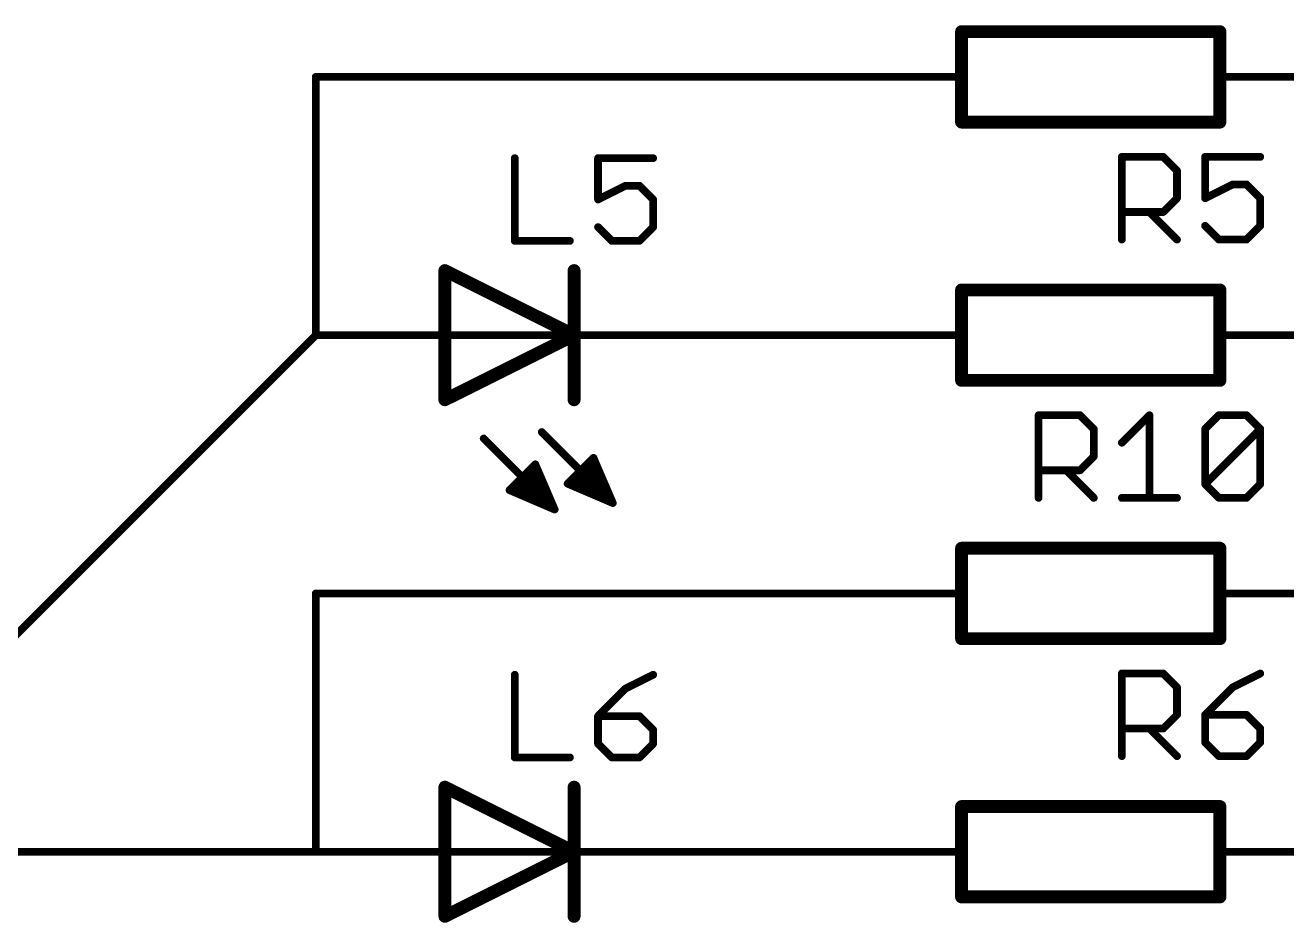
# Model space of a CAD drawing. Extents: x -12 to 175, y 0 to 78.
# Drawn here: x 37.47 to 62.27, y 31.62 to 49.28 of the extents above; entities that cross this region are included whole.
import ezdxf

# ---------------------------------------------------------------- set-up
doc = ezdxf.new("R2010")
doc.units = 0
for name, color, linetype in [('91', 82, 'CONTINUOUS'), ('94', 22, 'CONTINUOUS'), ('95', 253, 'CONTINUOUS')]:
    doc.layers.add(name, color=color, linetype=linetype)

msp = doc.modelspace()

# ---------------------------------------------------------------- linework, layer by layer
at = {"layer": '91', "const_width": 0.1524}
for points in [[(43.18, 43.18), (43.18, 48.26)], [(43.18, 48.26), (53.34, 48.26)], [(43.18, 43.18), (43.18, 48.26)], [(35.56, 35.56), (43.18, 43.18)], [(53.34, 43.18), (50.8, 43.18)], [(43.18, 33.02), (43.18, 38.1)], [(43.18, 38.1), (53.34, 38.1)], [(43.18, 33.02), (43.18, 38.1)], [(35.56, 33.02), (43.18, 33.02)], [(53.34, 33.02), (50.8, 33.02)]]:
    msp.add_lwpolyline(points, dxfattribs=at)
at = {"layer": '91', "const_width": 0.0762}
for points in [[(43.2181, 48.26, 1), (43.1419, 48.26)], [(43.18, 48.2981, 1), (43.18, 48.2219)], [(43.2181, 48.26, 1), (43.1419, 48.26)], [(53.34, 48.2219, 1), (53.34, 48.2981)], [(43.1419, 43.18, 1), (43.2181, 43.18)], [(43.1419, 43.18, 1), (43.2181, 43.18)], [(43.2069, 43.1531, 1), (43.1531, 43.2069)], [(50.8, 43.2181, 1), (50.8, 43.1419)], [(53.34, 43.1419, 1), (53.34, 43.2181)], [(43.2181, 38.1, 1), (43.1419, 38.1)], [(43.18, 38.1381, 1), (43.18, 38.0619)], [(43.2181, 38.1, 1), (43.1419, 38.1)], [(53.34, 38.0619, 1), (53.34, 38.1381)], [(43.1419, 33.02, 1), (43.2181, 33.02)], [(43.1419, 33.02, 1), (43.2181, 33.02)], [(43.18, 32.9819, 1), (43.18, 33.0581)], [(50.8, 33.0581, 1), (50.8, 32.9819)], [(53.34, 32.9819, 1), (53.34, 33.0581)]]:
    msp.add_lwpolyline(points, format="xyb", dxfattribs=at)
at = {"layer": '94'}
for points, const_width in [([(60.96, 49.149), (55.88, 49.149)], 0.254), ([(55.88, 49.149), (55.88, 47.371)], 0.254), ([(60.96, 49.149), (60.96, 47.371)], 0.254), ([(53.34, 48.26), (55.88, 48.26)], 0.1524), ([(63.5, 48.26), (60.96, 48.26)], 0.1524), ([(55.88, 47.371), (60.96, 47.371)], 0.254), ([(45.72, 44.45), (48.26, 43.18)], 0.254), ([(45.72, 44.45), (45.72, 43.18)], 0.254), ([(48.26, 44.45), (48.26, 43.18)], 0.254), ([(60.96, 44.069), (55.88, 44.069)], 0.254), ([(55.88, 44.069), (55.88, 42.291)], 0.254), ([(60.96, 44.069), (60.96, 42.291)], 0.254), ([(43.18, 43.18), (45.72, 43.18)], 0.1524), ([(48.26, 43.18), (45.72, 41.91)], 0.254), ([(45.72, 43.18), (45.72, 41.91)], 0.254), ([(45.72, 43.18), (48.26, 43.18)], 0.1524), ([(48.26, 43.18), (48.26, 41.91)], 0.254), ([(50.8, 43.18), (48.26, 43.18)], 0.1524), ([(53.34, 43.18), (55.88, 43.18)], 0.1524), ([(63.5, 43.18), (60.96, 43.18)], 0.1524), ([(55.88, 42.291), (60.96, 42.291)], 0.254), ([(46.482, 41.148), (47.879, 39.751)], 0.1524), ([(47.625, 41.275), (49.022, 39.878)], 0.1524), ([(46.99, 40.132), (47.498, 40.64)], 0.1524), ([(47.498, 40.64), (47.879, 39.751)], 0.1524), ([(48.133, 40.259), (48.641, 40.767)], 0.1524), ([(48.6156, 40.0522), (48.6156, 40.7416)], 0.1524), ([(48.641, 40.767), (49.022, 39.878)], 0.1524), ([(47.244, 40.0231), (47.244, 40.386)], 0.1524), ([(47.3964, 39.9578), (47.3964, 40.5384)], 0.1524), ([(47.5488, 39.8925), (47.5488, 40.5215)], 0.1524), ([(48.3108, 40.1828), (48.3108, 40.4368)], 0.1524), ([(48.4632, 40.1175), (48.4632, 40.5892)], 0.1524), ([(48.768, 39.9869), (48.768, 40.4707)], 0.1524), ([(47.879, 39.751), (46.99, 40.132)], 0.1524), ([(47.0916, 40.0885), (47.0916, 40.2336)], 0.1524), ([(47.7012, 39.8272), (47.7012, 40.1659)], 0.1524), ([(49.022, 39.878), (48.133, 40.259)], 0.1524), ([(48.1584, 40.2481), (48.1584, 40.2844)], 0.1524), ([(48.9204, 39.9215), (48.9204, 40.1151)], 0.1524), ([(47.8536, 39.7619), (47.8536, 39.8103)], 0.1524), ([(60.96, 38.989), (55.88, 38.989)], 0.254), ([(55.88, 38.989), (55.88, 37.211)], 0.254), ([(60.96, 38.989), (60.96, 37.211)], 0.254), ([(53.34, 38.1), (55.88, 38.1)], 0.1524), ([(63.5, 38.1), (60.96, 38.1)], 0.1524), ([(55.88, 37.211), (60.96, 37.211)], 0.254), ([(45.72, 34.29), (48.26, 33.02)], 0.254), ([(45.72, 34.29), (45.72, 33.02)], 0.254), ([(48.26, 34.29), (48.26, 33.02)], 0.254), ([(60.96, 33.909), (55.88, 33.909)], 0.254), ([(55.88, 33.909), (55.88, 32.131)], 0.254), ([(60.96, 33.909), (60.96, 32.131)], 0.254), ([(43.18, 33.02), (45.72, 33.02)], 0.1524), ([(48.26, 33.02), (45.72, 31.75)], 0.254), ([(45.72, 33.02), (45.72, 31.75)], 0.254), ([(45.72, 33.02), (48.26, 33.02)], 0.1524), ([(48.26, 33.02), (48.26, 31.75)], 0.254), ([(50.8, 33.02), (48.26, 33.02)], 0.1524), ([(53.34, 33.02), (55.88, 33.02)], 0.1524), ([(63.5, 33.02), (60.96, 33.02)], 0.1524), ([(55.88, 32.131), (60.96, 32.131)], 0.254)]:
    msp.add_lwpolyline(points, dxfattribs=dict(at, const_width=const_width))
for points, const_width in [([(55.88, 49.2125, 1), (55.88, 49.0855)], 0.127), ([(55.9435, 49.149, 1), (55.8165, 49.149)], 0.127), ([(61.0235, 49.149, 1), (60.8965, 49.149)], 0.127), ([(60.96, 49.0855, 1), (60.96, 49.2125)], 0.127), ([(53.34, 48.2981, 1), (53.34, 48.2219)], 0.0762), ([(55.88, 48.2219, 1), (55.88, 48.2981)], 0.0762), ([(60.96, 48.2981, 1), (60.96, 48.2219)], 0.0762), ([(55.88, 47.4345, 1), (55.88, 47.3075)], 0.127), ([(55.8165, 47.371, 1), (55.9435, 47.371)], 0.127), ([(60.8965, 47.371, 1), (61.0235, 47.371)], 0.127), ([(60.96, 47.3075, 1), (60.96, 47.4345)], 0.127), ([(45.7484, 44.5068, 1), (45.6916, 44.3932)], 0.127), ([(45.7835, 44.45, 1), (45.6565, 44.45)], 0.127), ([(48.3235, 44.45, 1), (48.1965, 44.45)], 0.127), ([(55.88, 44.1325, 1), (55.88, 44.0055)], 0.127), ([(55.9435, 44.069, 1), (55.8165, 44.069)], 0.127), ([(61.0235, 44.069, 1), (60.8965, 44.069)], 0.127), ([(60.96, 44.0055, 1), (60.96, 44.1325)], 0.127), ([(43.18, 43.2181, 1), (43.18, 43.1419)], 0.0762), ([(45.7835, 43.18, 1), (45.6565, 43.18)], 0.127), ([(45.6565, 43.18, 1), (45.7835, 43.18)], 0.127), ([(45.72, 43.2181, 1), (45.72, 43.1419)], 0.0762), ([(45.72, 43.1419, 1), (45.72, 43.2181)], 0.0762), ([(48.3235, 43.18, 1), (48.1965, 43.18)], 0.127), ([(48.1965, 43.18, 1), (48.3235, 43.18)], 0.127), ([(48.2884, 43.1232, 1), (48.2316, 43.2368)], 0.127), ([(48.2316, 43.1232, 1), (48.2884, 43.2368)], 0.127), ([(48.26, 43.2181, 1), (48.26, 43.1419)], 0.0762), ([(48.26, 43.1419, 1), (48.26, 43.2181)], 0.0762), ([(50.8, 43.1419, 1), (50.8, 43.2181)], 0.0762), ([(53.34, 43.2181, 1), (53.34, 43.1419)], 0.0762), ([(55.88, 43.1419, 1), (55.88, 43.2181)], 0.0762), ([(60.96, 43.2181, 1), (60.96, 43.1419)], 0.0762), ([(55.88, 42.3545, 1), (55.88, 42.2275)], 0.127), ([(55.8165, 42.291, 1), (55.9435, 42.291)], 0.127), ([(60.8965, 42.291, 1), (61.0235, 42.291)], 0.127), ([(60.96, 42.2275, 1), (60.96, 42.3545)], 0.127), ([(45.6916, 41.9668, 1), (45.7484, 41.8532)], 0.127), ([(45.6565, 41.91, 1), (45.7835, 41.91)], 0.127), ([(48.1965, 41.91, 1), (48.3235, 41.91)], 0.127), ([(46.5089, 41.1749, 1), (46.4551, 41.1211)], 0.0762), ([(47.6519, 41.3019, 1), (47.5981, 41.2481)], 0.0762), ([(47.533, 40.655, 1), (47.463, 40.625)], 0.0762), ([(47.5249, 40.6131, 1), (47.4711, 40.6669)], 0.0762), ([(48.6537, 40.7416, 1), (48.5775, 40.7416)], 0.0762), ([(48.676, 40.782, 1), (48.606, 40.752)], 0.0762), ([(48.6679, 40.7401, 1), (48.6141, 40.7939)], 0.0762), ([(47.2821, 40.386, 1), (47.2059, 40.386)], 0.0762), ([(47.4345, 40.5384, 1), (47.3583, 40.5384)], 0.0762), ([(47.5869, 40.5215, 1), (47.5107, 40.5215)], 0.0762), ([(48.3489, 40.4368, 1), (48.2727, 40.4368)], 0.0762), ([(48.5013, 40.5892, 1), (48.4251, 40.5892)], 0.0762), ([(48.8061, 40.4707, 1), (48.7299, 40.4707)], 0.0762), ([(47.005, 40.167, 1), (46.975, 40.097)], 0.0762), ([(46.9631, 40.1589, 1), (47.0169, 40.1051)], 0.0762), ([(47.1297, 40.2336, 1), (47.0535, 40.2336)], 0.0762), ([(47.7393, 40.1659, 1), (47.6631, 40.1659)], 0.0762), ([(48.148, 40.294, 1), (48.118, 40.224)], 0.0762), ([(48.1061, 40.2859, 1), (48.1599, 40.2321)], 0.0762), ([(48.1965, 40.2844, 1), (48.1203, 40.2844)], 0.0762), ([(48.1203, 40.2481, 1), (48.1965, 40.2481)], 0.0762), ([(48.2727, 40.1828, 1), (48.3489, 40.1828)], 0.0762), ([(48.9585, 40.1151, 1), (48.8823, 40.1151)], 0.0762), ([(47.0535, 40.0885, 1), (47.1297, 40.0885)], 0.0762), ([(47.2059, 40.0231, 1), (47.2821, 40.0231)], 0.0762), ([(47.3583, 39.9578, 1), (47.4345, 39.9578)], 0.0762), ([(48.4251, 40.1175, 1), (48.5013, 40.1175)], 0.0762), ([(48.5775, 40.0522, 1), (48.6537, 40.0522)], 0.0762), ([(48.7299, 39.9869, 1), (48.8061, 39.9869)], 0.0762), ([(48.8823, 39.9215, 1), (48.9585, 39.9215)], 0.0762), ([(48.9951, 39.8511, 1), (49.0489, 39.9049)], 0.0762), ([(49.007, 39.843, 1), (49.037, 39.913)], 0.0762), ([(47.5107, 39.8925, 1), (47.5869, 39.8925)], 0.0762), ([(47.6631, 39.8272, 1), (47.7393, 39.8272)], 0.0762), ([(47.8917, 39.8103, 1), (47.8155, 39.8103)], 0.0762), ([(47.8155, 39.7619, 1), (47.8917, 39.7619)], 0.0762), ([(47.844, 39.736, 1), (47.914, 39.766)], 0.0762), ([(47.8521, 39.7241, 1), (47.9059, 39.7779)], 0.0762), ([(47.864, 39.716, 1), (47.894, 39.786)], 0.0762), ([(48.987, 39.863, 1), (49.057, 39.893)], 0.0762), ([(55.88, 39.0525, 1), (55.88, 38.9255)], 0.127), ([(55.9435, 38.989, 1), (55.8165, 38.989)], 0.127), ([(61.0235, 38.989, 1), (60.8965, 38.989)], 0.127), ([(60.96, 38.9255, 1), (60.96, 39.0525)], 0.127), ([(53.34, 38.1381, 1), (53.34, 38.0619)], 0.0762), ([(55.88, 38.0619, 1), (55.88, 38.1381)], 0.0762), ([(60.96, 38.1381, 1), (60.96, 38.0619)], 0.0762), ([(55.88, 37.2745, 1), (55.88, 37.1475)], 0.127), ([(55.8165, 37.211, 1), (55.9435, 37.211)], 0.127), ([(60.8965, 37.211, 1), (61.0235, 37.211)], 0.127), ([(60.96, 37.1475, 1), (60.96, 37.2745)], 0.127), ([(45.7484, 34.3468, 1), (45.6916, 34.2332)], 0.127), ([(45.7835, 34.29, 1), (45.6565, 34.29)], 0.127), ([(48.3235, 34.29, 1), (48.1965, 34.29)], 0.127), ([(55.88, 33.9725, 1), (55.88, 33.8455)], 0.127), ([(55.9435, 33.909, 1), (55.8165, 33.909)], 0.127), ([(61.0235, 33.909, 1), (60.8965, 33.909)], 0.127), ([(60.96, 33.8455, 1), (60.96, 33.9725)], 0.127), ([(43.18, 33.0581, 1), (43.18, 32.9819)], 0.0762), ([(45.7835, 33.02, 1), (45.6565, 33.02)], 0.127), ([(45.6565, 33.02, 1), (45.7835, 33.02)], 0.127), ([(45.72, 33.0581, 1), (45.72, 32.9819)], 0.0762), ([(45.72, 32.9819, 1), (45.72, 33.0581)], 0.0762), ([(48.3235, 33.02, 1), (48.1965, 33.02)], 0.127), ([(48.1965, 33.02, 1), (48.3235, 33.02)], 0.127), ([(48.2884, 32.9632, 1), (48.2316, 33.0768)], 0.127), ([(48.2316, 32.9632, 1), (48.2884, 33.0768)], 0.127), ([(48.26, 33.0581, 1), (48.26, 32.9819)], 0.0762), ([(48.26, 32.9819, 1), (48.26, 33.0581)], 0.0762), ([(50.8, 32.9819, 1), (50.8, 33.0581)], 0.0762), ([(53.34, 33.0581, 1), (53.34, 32.9819)], 0.0762), ([(55.88, 32.9819, 1), (55.88, 33.0581)], 0.0762), ([(60.96, 33.0581, 1), (60.96, 32.9819)], 0.0762), ([(55.88, 32.1945, 1), (55.88, 32.0675)], 0.127), ([(60.96, 32.0675, 1), (60.96, 32.1945)], 0.127), ([(55.8165, 32.131, 1), (55.9435, 32.131)], 0.127), ([(60.8965, 32.131, 1), (61.0235, 32.131)], 0.127), ([(45.6916, 31.8068, 1), (45.7484, 31.6932)], 0.127), ([(45.6565, 31.75, 1), (45.7835, 31.75)], 0.127), ([(48.1965, 31.75, 1), (48.3235, 31.75)], 0.127)]:
    msp.add_lwpolyline(points, format="xyb", dxfattribs=dict(at, const_width=const_width))
at = {"layer": '95', "const_width": 0.1524}
for points in [[(47.0939, 46.6612), (47.0939, 45.0342)], [(49.8157, 46.6612), (48.731, 46.6612)], [(48.731, 46.6612), (48.731, 45.8477)], [(59.0319, 45.0596), (59.0319, 46.6866)], [(59.0319, 46.6866), (59.8454, 46.6866)], [(59.8454, 46.6866), (60.1165, 46.4154)], [(61.7537, 46.6866), (60.669, 46.6866)], [(60.669, 46.6866), (60.669, 45.8731)], [(60.1165, 46.4154), (60.1165, 45.8731)], [(48.731, 45.8477), (49.2734, 46.1189)], [(49.2734, 46.1189), (49.5445, 46.1189)], [(49.5445, 46.1189), (49.8157, 45.8477)], [(60.669, 45.8731), (61.2114, 46.1443)], [(61.2114, 46.1443), (61.4825, 46.1443)], [(61.4825, 46.1443), (61.7537, 45.8731)], [(49.8157, 45.8477), (49.8157, 45.3054)], [(60.1165, 45.8731), (59.8454, 45.6019)], [(61.7537, 45.8731), (61.7537, 45.3308)], [(59.8454, 45.6019), (59.0319, 45.6019)], [(59.5742, 45.6019), (60.1165, 45.0596)], [(60.9402, 45.0596), (60.669, 45.3308)], [(61.7537, 45.3308), (61.4825, 45.0596)], [(49.0022, 45.0342), (48.731, 45.3054)], [(49.8157, 45.3054), (49.5445, 45.0342)], [(47.0939, 45.0342), (48.1785, 45.0342)], [(49.5445, 45.0342), (49.0022, 45.0342)], [(61.4825, 45.0596), (60.9402, 45.0596)], [(57.3947, 39.9796), (57.3947, 41.6066)], [(57.3947, 41.6066), (58.2082, 41.6066)], [(58.2082, 41.6066), (58.4794, 41.3354)], [(59.0319, 41.0643), (59.5742, 41.6066)], [(59.5742, 41.6066), (59.5742, 39.9796)], [(60.669, 41.3354), (60.9402, 41.6066)], [(60.9402, 41.6066), (61.4825, 41.6066)], [(61.4825, 41.6066), (61.7537, 41.3354)], [(58.4794, 41.3354), (58.4794, 40.7931)], [(60.669, 40.2508), (60.669, 41.3354)], [(60.669, 40.2508), (61.7537, 41.3354)], [(61.7537, 41.3354), (61.7537, 40.2508)], [(58.4794, 40.7931), (58.2082, 40.5219)], [(58.2082, 40.5219), (57.3947, 40.5219)], [(57.9371, 40.5219), (58.4794, 39.9796)], [(60.9402, 39.9796), (60.669, 40.2508)], [(61.7537, 40.2508), (61.4825, 39.9796)], [(59.0319, 39.9796), (60.1165, 39.9796)], [(61.4825, 39.9796), (60.9402, 39.9796)], [(47.0939, 36.5012), (47.0939, 34.8742)], [(49.8157, 36.5012), (49.2734, 36.23)], [(59.0319, 34.8996), (59.0319, 36.5266)], [(59.0319, 36.5266), (59.8454, 36.5266)], [(59.8454, 36.5266), (60.1165, 36.2554)], [(61.7537, 36.5266), (61.2114, 36.2554)], [(49.2734, 36.23), (48.731, 35.6877)], [(60.1165, 36.2554), (60.1165, 35.7131)], [(61.2114, 36.2554), (60.669, 35.7131)], [(48.731, 35.6877), (48.731, 35.1454)], [(49.5445, 35.6877), (48.731, 35.6877)], [(49.8157, 35.4165), (49.5445, 35.6877)], [(60.1165, 35.7131), (59.8454, 35.4419)], [(60.669, 35.7131), (60.669, 35.1708)], [(61.4825, 35.7131), (60.669, 35.7131)], [(61.7537, 35.4419), (61.4825, 35.7131)], [(49.8157, 35.1454), (49.8157, 35.4165)], [(59.8454, 35.4419), (59.0319, 35.4419)], [(59.5742, 35.4419), (60.1165, 34.8996)], [(61.7537, 35.1708), (61.7537, 35.4419)], [(60.669, 35.1708), (60.9402, 34.8996)], [(61.4825, 34.8996), (61.7537, 35.1708)], [(48.731, 35.1454), (49.0022, 34.8742)], [(49.5445, 34.8742), (49.8157, 35.1454)], [(47.0939, 34.8742), (48.1785, 34.8742)], [(49.0022, 34.8742), (49.5445, 34.8742)], [(60.9402, 34.8996), (61.4825, 34.8996)]]:
    msp.add_lwpolyline(points, dxfattribs=at)
at = {"layer": '95', "const_width": 0.0762}
for points in [[(47.132, 46.6612, 1), (47.0558, 46.6612)], [(48.731, 46.6993, 1), (48.731, 46.6231)], [(48.7691, 46.6612, 1), (48.6929, 46.6612)], [(49.8157, 46.6231, 1), (49.8157, 46.6993)], [(59.07, 46.6866, 1), (58.9938, 46.6866)], [(59.0319, 46.7247, 1), (59.0319, 46.6485)], [(59.8723, 46.7135, 1), (59.8184, 46.6596)], [(59.8454, 46.6485, 1), (59.8454, 46.7247)], [(60.669, 46.7247, 1), (60.669, 46.6485)], [(60.7071, 46.6866, 1), (60.6309, 46.6866)], [(61.7537, 46.6485, 1), (61.7537, 46.7247)], [(60.1546, 46.4154, 1), (60.0784, 46.4154)], [(60.0896, 46.3885, 1), (60.1435, 46.4424)], [(49.2734, 46.157, 1), (49.2734, 46.0808)], [(49.2904, 46.0848, 1), (49.2563, 46.1529)], [(49.5715, 46.1458, 1), (49.5176, 46.0919)], [(49.5445, 46.0808, 1), (49.5445, 46.157)], [(61.2114, 46.1824, 1), (61.2114, 46.1062)], [(61.2284, 46.1102, 1), (61.1943, 46.1783)], [(61.5095, 46.1712, 1), (61.4556, 46.1173)], [(61.4825, 46.1062, 1), (61.4825, 46.1824)], [(48.714, 45.8818, 1), (48.7481, 45.8136)], [(49.8538, 45.8477, 1), (49.7776, 45.8477)], [(49.7888, 45.8208, 1), (49.8426, 45.8746)], [(60.0784, 45.8731, 1), (60.1546, 45.8731)], [(60.1435, 45.8462, 1), (60.0896, 45.9)], [(60.652, 45.9072, 1), (60.6861, 45.839)], [(60.6309, 45.8731, 1), (60.7071, 45.8731)], [(61.7918, 45.8731, 1), (61.7156, 45.8731)], [(61.7268, 45.8462, 1), (61.7806, 45.9)], [(48.6929, 45.8477, 1), (48.7691, 45.8477)], [(59.0319, 45.64, 1), (59.0319, 45.5638)], [(59.6012, 45.6289, 1), (59.5473, 45.575)], [(59.8184, 45.6289, 1), (59.8723, 45.575)], [(59.8454, 45.5638, 1), (59.8454, 45.64)], [(60.696, 45.3577, 1), (60.6421, 45.3038)], [(61.7806, 45.3038, 1), (61.7268, 45.3577)], [(48.758, 45.3323, 1), (48.7041, 45.2784)], [(49.7776, 45.3054, 1), (49.8538, 45.3054)], [(49.8426, 45.2784, 1), (49.7888, 45.3323)], [(61.7156, 45.3308, 1), (61.7918, 45.3308)], [(47.0939, 45.0723, 1), (47.0939, 44.9961)], [(47.0558, 45.0342, 1), (47.132, 45.0342)], [(48.1785, 44.9961, 1), (48.1785, 45.0723)], [(49.0022, 45.0723, 1), (49.0022, 44.9961)], [(48.9753, 45.0073, 1), (49.0291, 45.0611)], [(49.5176, 45.0611, 1), (49.5715, 45.0073)], [(49.5445, 44.9961, 1), (49.5445, 45.0723)], [(58.9938, 45.0596, 1), (59.07, 45.0596)], [(60.0896, 45.0327, 1), (60.1435, 45.0865)], [(60.9402, 45.0977, 1), (60.9402, 45.0215)], [(60.9133, 45.0327, 1), (60.9671, 45.0865)], [(61.4556, 45.0865, 1), (61.5095, 45.0327)], [(61.4825, 45.0215, 1), (61.4825, 45.0977)], [(57.4328, 41.6066, 1), (57.3566, 41.6066)], [(57.3947, 41.6447, 1), (57.3947, 41.5685)], [(58.2352, 41.6335, 1), (58.1813, 41.5796)], [(58.2082, 41.5685, 1), (58.2082, 41.6447)], [(59.6123, 41.6066, 1), (59.5361, 41.6066)], [(59.6012, 41.5796, 1), (59.5473, 41.6335)], [(60.9402, 41.6447, 1), (60.9402, 41.5685)], [(60.9671, 41.5796, 1), (60.9133, 41.6335)], [(61.5095, 41.6335, 1), (61.4556, 41.5796)], [(61.4825, 41.5685, 1), (61.4825, 41.6447)], [(58.5175, 41.3354, 1), (58.4413, 41.3354)], [(58.4524, 41.3085, 1), (58.5063, 41.3624)], [(60.7071, 41.3354, 1), (60.6309, 41.3354)], [(60.6421, 41.3624, 1), (60.696, 41.3085)], [(61.7918, 41.3354, 1), (61.7156, 41.3354)], [(61.7806, 41.3085, 1), (61.7268, 41.3624)], [(61.7268, 41.3085, 1), (61.7806, 41.3624)], [(59.0049, 41.0912, 1), (59.0588, 41.0373)], [(58.4413, 40.7931, 1), (58.5175, 40.7931)], [(58.5063, 40.7662, 1), (58.4524, 40.82)], [(57.3947, 40.56, 1), (57.3947, 40.4838)], [(57.964, 40.5489, 1), (57.9101, 40.495)], [(58.1813, 40.5489, 1), (58.2352, 40.495)], [(58.2082, 40.4838, 1), (58.2082, 40.56)], [(60.696, 40.2777, 1), (60.6421, 40.2238)], [(60.6421, 40.2777, 1), (60.696, 40.2238)], [(60.6309, 40.2508, 1), (60.7071, 40.2508)], [(61.7156, 40.2508, 1), (61.7918, 40.2508)], [(61.7806, 40.2238, 1), (61.7268, 40.2777)], [(57.3566, 39.9796, 1), (57.4328, 39.9796)], [(58.4524, 39.9527, 1), (58.5063, 40.0065)], [(59.0319, 40.0177, 1), (59.0319, 39.9415)], [(59.5361, 39.9796, 1), (59.6123, 39.9796)], [(60.1165, 39.9415, 1), (60.1165, 40.0177)], [(60.9402, 40.0177, 1), (60.9402, 39.9415)], [(60.9133, 39.9527, 1), (60.9671, 40.0065)], [(61.4556, 40.0065, 1), (61.5095, 39.9527)], [(61.4825, 39.9415, 1), (61.4825, 40.0177)], [(47.132, 36.5012, 1), (47.0558, 36.5012)], [(49.8327, 36.4671, 1), (49.7987, 36.5353)], [(59.07, 36.5266, 1), (58.9938, 36.5266)], [(59.0319, 36.5647, 1), (59.0319, 36.4885)], [(59.8723, 36.5535, 1), (59.8184, 36.4996)], [(59.8454, 36.4885, 1), (59.8454, 36.5647)], [(61.7707, 36.4925, 1), (61.7367, 36.5607)], [(49.2563, 36.2641, 1), (49.2904, 36.1959)], [(49.3003, 36.2031, 1), (49.2464, 36.257)], [(60.1546, 36.2554, 1), (60.0784, 36.2554)], [(60.0896, 36.2285, 1), (60.1435, 36.2824)], [(61.1943, 36.2895, 1), (61.2284, 36.2213)], [(61.2383, 36.2285, 1), (61.1844, 36.2824)], [(48.7691, 35.6877, 1), (48.6929, 35.6877)], [(48.731, 35.7258, 1), (48.731, 35.6496)], [(48.7041, 35.7146, 1), (48.758, 35.6608)], [(49.5715, 35.7146, 1), (49.5176, 35.6608)], [(49.5445, 35.6496, 1), (49.5445, 35.7258)], [(60.0784, 35.7131, 1), (60.1546, 35.7131)], [(60.1435, 35.6862, 1), (60.0896, 35.74)], [(60.7071, 35.7131, 1), (60.6309, 35.7131)], [(60.669, 35.7512, 1), (60.669, 35.675)], [(60.6421, 35.74, 1), (60.696, 35.6862)], [(61.5095, 35.74, 1), (61.4556, 35.6862)], [(61.4825, 35.675, 1), (61.4825, 35.7512)], [(49.8538, 35.4165, 1), (49.7776, 35.4165)], [(49.7888, 35.3896, 1), (49.8426, 35.4435)], [(59.0319, 35.48, 1), (59.0319, 35.4038)], [(59.6012, 35.4689, 1), (59.5473, 35.415)], [(59.8184, 35.4689, 1), (59.8723, 35.415)], [(59.8454, 35.4038, 1), (59.8454, 35.48)], [(61.7918, 35.4419, 1), (61.7156, 35.4419)], [(61.7268, 35.415, 1), (61.7806, 35.4689)], [(60.696, 35.1977, 1), (60.6421, 35.1438)], [(61.7806, 35.1438, 1), (61.7268, 35.1977)], [(48.758, 35.1723, 1), (48.7041, 35.1184)], [(48.6929, 35.1454, 1), (48.7691, 35.1454)], [(49.7776, 35.1454, 1), (49.8538, 35.1454)], [(49.8426, 35.1184, 1), (49.7888, 35.1723)], [(60.6309, 35.1708, 1), (60.7071, 35.1708)], [(61.7156, 35.1708, 1), (61.7918, 35.1708)], [(47.0939, 34.9123, 1), (47.0939, 34.8361)], [(47.0558, 34.8742, 1), (47.132, 34.8742)], [(48.1785, 34.8361, 1), (48.1785, 34.9123)], [(49.0022, 34.9123, 1), (49.0022, 34.8361)], [(48.9753, 34.8473, 1), (49.0291, 34.9011)], [(49.5176, 34.9011, 1), (49.5715, 34.8473)], [(49.5445, 34.8361, 1), (49.5445, 34.9123)], [(58.9938, 34.8996, 1), (59.07, 34.8996)], [(60.0896, 34.8727, 1), (60.1435, 34.9265)], [(60.9402, 34.9377, 1), (60.9402, 34.8615)], [(60.9133, 34.8727, 1), (60.9671, 34.9265)], [(61.4556, 34.9265, 1), (61.5095, 34.8727)], [(61.4825, 34.8615, 1), (61.4825, 34.9377)]]:
    msp.add_lwpolyline(points, format="xyb", dxfattribs=at)

doc.saveas('drawing.dxf')
